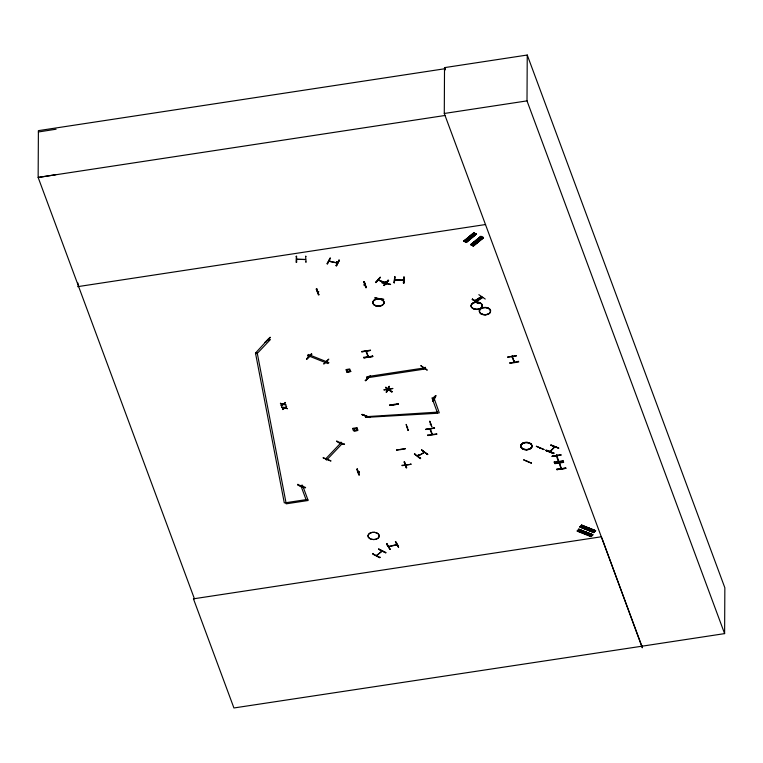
<?xml version="1.0" encoding="UTF-8"?>
<svg xmlns="http://www.w3.org/2000/svg" width="763" height="763" viewBox="0 0 763 763"><rect width="100%" height="100%" fill="white"/><g stroke="black" fill="none" stroke-linecap="round" stroke-linejoin="round"><path stroke-width="1.14" d="M257.217 352.878L286.02 502.712L284.284 502.846L255.481 353.011M268.891 338.991L270.388 339.583L257.217 353.45L255.719 352.849L268.891 338.419M265.371 342.53L270.14 337.208M282.739 404.037L280.612 403.97L280.441 403.131M285.934 404.752L283.283 404.562L281.318 405.868L281.156 405.058M284.103 407.719L281.976 407.652L281.805 406.813M287.308 408.443L284.647 408.253L282.682 409.559L282.52 408.739M280.441 403.513L283.14 403.713M285.934 405.134L283.683 403.865M281.805 407.194L284.504 407.394M287.308 408.825L285.047 407.547M283.683 404.247L285.228 403.236L285.076 402.425M285.047 407.928L286.602 406.927L286.44 406.107M296.492 256.406L296.111 262.329L296.607 262.329L296.559 256.12L296.054 256.502M297.923 484.238C296.874 485.421 305.677 488.988 305.591 487.338M305.629 261.947L306.125 262.329L305.601 256.11L306.068 256.454M306.545 358.963L311.714 354.156L306.964 359.144L306.545 358.581M311.304 353.651L311.733 354.185M318.877 294.556C317.513 293.736 313.946 281.852 318.448 294.976L318.934 294.899L316.826 288.872M316.883 288.834L316.397 289.282M323.188 457.686L330.846 460.785M324.094 363.808L328.796 359.135L323.703 363.98M327.384 263.779L330.265 257.97L326.974 263.779L327.451 263.502M336.493 265.82L339.297 260.259L336.493 265.829L336.016 265.352M336.521 261.995L336.454 262.911L336.731 261.976M336.712 262.005L336.712 262.672M336.569 262.949L337.256 263.092L337.322 262.1M337.389 262.186L337.38 262.853L328.891 261.232L337.284 263.044M344.514 443.999C344.514 445.745 335.882 441.891 336.826 440.928M346.927 372.201L350.78 371.447L349.692 368.958L345.954 369.588L346.927 372.201L350.78 371.447M353.956 430.933C363.407 428.444 351.905 433.928 352.878 428.377M356.731 427.757L352.992 428.32M356.912 427.824L357.809 430.246L356.731 427.69M359.249 474.634L357.198 468.949M357.256 468.911L356.769 469.359L358.82 475.053L359.306 474.596M370.541 350.169L361.767 351.466M369.979 417.533L362.11 414.338M366.354 287.641C362.024 276.807 365.744 283.626 365.878 287.746L363.827 281.681M363.827 357.16L363.941 357.866L372.716 356.521L363.941 357.847M365.258 380.623L370.436 375.816L365.687 380.794L365.258 380.241M366.145 351.819L366.011 351.238M366.545 351.819L366.526 351.094M367.861 355.682L368.062 356.922M368.281 355.682L368.233 356.35L368.167 355.634M369.769 417.447L362.139 414.614M372.611 355.863L372.726 356.559M373.012 553.433L372.697 554.072L379.716 557.753L380.031 557.114M375.081 297.513L375.005 298.047L383.646 299.706L375.014 297.99L383.722 299.21M380.251 277.122L375.51 282.463L375.949 282.234M385.954 282.701L378.257 280.002L378.181 279.306M378.391 279.315L378.295 279.992M378.667 549.293L386.002 552.727L378.677 548.912M390.57 284.256L381.939 282.558M383.875 285.047L384.314 285.581L388.615 280.46M384.018 389.74L392.792 388.424M385.305 281.833L385.162 282.701M385.429 281.805L385.067 282.644L385.744 282.959M385.878 387.146L385.515 387.747L391.677 392.02L392.048 391.419M389.178 386.316L386.078 392.182L386.564 391.896M386.879 543.561L390.093 549.37L386.507 543.952L390.093 549.37M388.176 279.935L383.875 285.429L388.615 280.469M386.936 543.514L386.479 543.971M387.919 388.72L388.586 389.769M388.129 388.701L388.357 389.798M388.253 388.815L388.262 389.511M388.558 388.768L388.749 389.798L387.976 389.683M388.729 388.825L388.319 389.769M388.93 388.796C388.081 390.341 390.98 388.653 389.073 389.74M386.507 392.172L389.12 386.345M388.958 389.483L389.388 388.52M389.655 404.934L389.712 405.477L398.486 404.142L389.664 405.287L398.429 403.617M394.833 276.607L393.899 282.796L394.404 282.434M394.767 276.635L394.337 282.711M398.601 547.243C392.182 537.038 397.599 542.989 398.544 547.357L395.387 541.501M396.483 449.922L405.248 448.873M402.12 465.125L402.177 465.659L410.942 464.286L410.895 463.809M403.913 283.121L404.295 277.255L403.913 283.13L403.408 282.73M403.408 283.111L403.856 276.912L403.493 283.054M404.199 462.14L404.676 462.035L406.736 467.757L406.25 467.824L404.199 461.758M396.474 450.189L405.258 448.606M408.291 430.094L408.052 430.513L406.221 424.409M414.795 453.556L414.404 454.147L420.241 458.611L420.623 458.019L420.241 458.601M418.191 455.73L418.172 455.044M418.372 455.196C417.008 456.388 418.897 456.493 418.296 455.044M418.572 455.835L418.572 455.358M420.899 365.754L427.07 370.026M420.947 365.754L427.108 370.036M427.557 454.557L421.672 449.808M425.239 367.804L366.784 376.703L367.194 377.809L425.64 368.911L425.239 367.232M425.773 429.559L434.548 427.871M427.824 434.862L427.938 435.559L436.722 434.242M431.782 434.033L431.791 433.451L432.068 434.614M431.763 426.899L429.722 421.119L431.772 426.517M435.911 395.749C434.252 394.833 430.265 408.806 435.473 395.711L435.95 395.806L433.336 401.376L432.859 400.899M433.661 397.676L431.963 397.933L437.571 413.079L439.278 412.821L433.67 397.103M436.608 433.565L436.722 434.261M365.773 416.226L365.916 417.39L437.142 413.288L436.98 411.591M444.285 113.477L444.524 67.63L527.243 55.031L724.85 587.768L724.612 633.614L641.893 646.213L444.285 113.477L527.004 100.878L724.612 633.614M478.506 303.474C476.494 303.645 472.03 297.761 472.106 299.382L478.496 303.521L478.849 302.911M475.263 300.612L481.577 296.778M475.301 300.612L481.672 296.502M476.017 301.07L482.435 297.322M485.258 299.058L478.83 294.661M507.643 356.998L516.417 355.663M518.745 361.996L509.98 363.331L509.865 362.635M511.992 356.025L514.09 362.368M512.135 356.54L512.526 357.275L512.431 356.083M512.526 357.189L512.297 355.978M512.526 357.275L512.574 356.474M513.985 362.32L513.88 361.128M514.186 361.08L513.814 361.872M514.252 361.805L514.3 361.128M518.63 361.3L509.884 363.045M523.723 459.908L531.286 463.17L531.42 462.655M527.004 100.878L527.243 55.031M536.379 446.307L544.162 449.617L536.36 446.288M550.209 450.571L550.6 451.391L550.39 450.494M550.609 450.656L550.676 451.353M550.657 451.276L550.39 450.685M550.867 445.277L558.812 448.072L550.896 444.886M560.939 454.767L552.154 456.074M553.814 452.993L545.888 450.513L553.576 453.584L553.843 452.926M554.215 461.768L554.329 462.464L563.113 461.148L562.999 460.461M554.749 463.341L563.619 461.987L554.844 463.294M556.408 455.168L556.408 455.835M558.802 461.453L556.713 455.12M557.019 469.684L556.904 468.987L557.019 469.665L565.793 468.339M556.847 455.225L556.761 455.797M561.349 468.167L561.005 468.635L559.117 462.445M559.117 463.112L559.537 462.445M560.939 467.5L561.31 468.177L561.244 467.452M565.688 467.681L565.803 468.377L557.009 469.607M641.893 646.213L233.926 707.969L193.44 598.831L601.435 536.77M642.274 645.469L642.265 647.806L601.845 537.886M379.249 298.714L379.669 298.734M407.642 427.452L407.709 427.471M430.694 423.961L430.275 424.228M393.708 404.438L394.128 404.323M400.699 449.712L401.071 449.626M394.404 282.815L394.824 276.988M403.617 280.307L394.605 280.002L395.53 279.773M402.711 280.269L403.493 280.317M384.008 390.007L392.735 388.605M267.67 340.174L268.69 340.317L267.918 340.002M327.155 362.11L326.383 361.805L327.031 362.129M550.133 451.82L554.844 446.86M302.367 485.726L301.89 486.222M340.546 442.778L341.071 442.225M365.591 416.875L366.04 416.331M361.757 351.743L370.541 350.427L361.776 351.857M425.754 429.445L434.548 428.129M552.145 456.35L560.939 455.025M516.503 355.882L507.719 357.208M388.462 546.537L396.817 544.544M397.008 544.744L396.111 544.648M545.888 450.494L553.585 453.537M546.117 449.922L553.843 453.308M297.665 484.877L305.543 487.7L297.856 484.639M336.807 441.262L344.504 444.381M527.424 461.348L527.719 461.539M539.822 448.406L540.09 448.52M406.174 424.733L408.291 430.475M472.411 299.134L478.849 303.293M478.811 303.226L472.373 299.163M376.397 555.598L377.265 555.216L376.636 555.722M514.434 362.301L512.345 356.655L512.192 357.265M368.376 356.788L366.45 351.295M430.609 429.445L429.96 428.978L431.963 434.567M432.411 434.548L430.322 428.892M592.317 535.349L578.421 529.799L578.85 529.169L577.152 531.124L591.067 536.666L592.87 534.758L578.545 529.484M578.468 529.77L578.85 529.169L592.727 534.815M579.994 527.042L593.881 532.593L579.956 527.08L580.481 526.537M581.272 525.717L581.664 525.116L581.234 525.755L595.159 531.267L595.674 530.714L581.664 525.116L580.195 526.832M591.583 536.103L577.581 530.495L577.257 530.924L591.583 536.103L577.677 530.581M593.843 532.622L595.531 530.771M580.3 526.728L594.272 532.069M317.875 291.962L318.648 291.781M364.876 285.038L364.008 284.866M358.248 472.039L359.22 471.887M404.352 465.258L405.191 464.886M386.564 392.277L389.178 386.698M434.204 398.4L433.155 398.4L434.004 398.629M386.326 284.122L386.107 283.76M357.179 469.245L359.306 474.977M327.451 263.884L330.207 258.247M336.016 265.734L339.268 260.25L338.886 259.859M474.977 300.736L481.319 296.626M296.53 262.272L296.435 256.454M549.894 451.639L554.577 446.756M365.973 416.445L365.21 416.741L436.98 412.163M265.324 342.406L270.064 337.494M375.882 282.529L380.184 277.417M577.477 530.8L591.249 536.456M578.535 529.598L592.441 535.111M578.85 529.245L592.861 534.777M581.759 525.211L595.636 530.762M592.536 535.13L578.774 529.446M595.35 531.077L581.54 525.43M418.01 456.217L424.4 452.335M372.926 553.833L380.031 557.505M317.961 291.943L318.724 291.809M358.333 472.02L359.125 471.906M381.49 551.525L382.301 551.201M296.578 259.315L305.601 259.515L296.769 259.286M375.949 282.615L380.251 277.503M581.501 527.338L583.075 525.678M578.697 531.382L580.261 529.732M587.548 529.751L589.112 528.101M584.735 533.795L586.308 532.145M588.96 530.314L590.524 528.664M586.146 534.358L587.72 532.708M590.209 530.81L591.783 529.16M587.405 534.863L588.969 533.203M591.621 531.372L593.194 529.722M588.817 535.426L590.381 533.766M592.555 531.754L594.129 530.094M589.751 535.798L591.325 534.148M264.952 342.358L270.131 337.589M311.695 354.137L306.612 358.934L311.409 354.022M366.784 377.933L367.718 378.066L367.079 377.742M362.072 414.729L369.998 417.542L362.339 414.452M326.364 460.06L326.841 459.564M414.69 453.947L420.623 458.401M389.693 389.407L389.14 389.693M366.011 351.314L368.004 356.846M556.914 456.36L556.799 455.902M558.735 461.415L558.182 461.024M559.088 463.055L559.317 463.685M463.761 241.137L473.813 232.868L476.35 233.993L466.47 242.539L463.751 241.127L473.995 232.782L474.643 233.297L464.572 241.556L474.605 233.297M464.572 241.556L464.066 241.299L473.823 232.877M464.114 241.318L474.462 233.02L464.276 241.404L463.942 241.041M465.964 242.281L476.35 233.993L466.145 242.376L465.659 242.119L475.893 233.764L476.522 234.279M480.824 236.377L470.723 244.618L480.957 236.253L483.494 237.741L473.422 246.01L472.612 245.591L482.845 237.236L483.313 237.465L472.917 245.753L483.332 237.57L473.127 245.848M481.587 236.768L471.048 244.789L471.544 245.028L481.415 236.492L470.771 244.637M481.434 236.587L471.181 244.847L470.714 244.599M472.612 245.591L482.845 237.236M483.456 237.751L473.403 246.01L470.895 244.513M381.967 551.077L381.862 551.649M376.455 555.55L382.053 551.077M376.741 555.674L381.901 551.144M340.899 442.292L340.994 442.807M283.14 404.094L285.076 402.807M284.504 407.776L286.44 406.488M281.156 405.439L282.73 404.419M282.52 409.121L284.103 408.1M476.37 301.681L482.731 297.56M433.25 398.21L434.099 398.353M423.36 368.787L424.018 368.386L423.56 368.748M421.662 450.189L427.871 454.414M417.676 456.055L424.486 452.345M430.284 423.99L430.322 424.218M550.905 445.172L558.592 448.243M465.649 242.1L466.298 242.252M323.188 457.962L330.846 461.062M388.577 546.728L389.311 546.337M396.855 544.782L388.777 546.747M478.706 298.8L479.469 299.172L478.334 299.21M308.843 356.588L308.366 356.083M364.714 285.066L363.932 284.942L364.819 284.809M359.115 472.144L358.524 472.268M378.725 549.188L385.725 552.851M478.773 298.838L479.374 299.172M308.338 356.102L309.005 356.416M366.946 377.761L367.585 377.981M38.388 131.98L56.1 129.205M55.861 174.67L38.15 177.455L38.398 130.645L445.191 68.689M193.468 598.907L194.422 598.755L38.15 177.455L444.943 115.49M77.645 286.659L485.611 224.522M307.747 499.384L285.829 502.722L286.239 503.828L308.157 500.49L302.482 485.192L300.784 485.449L306.049 499.641M387.299 389.254L389.502 388.911M363.827 282.062L364.313 281.995M425.659 429.245L434.557 428.262M404.304 465.02L405 464.886M555.445 455.587L557.658 455.263M556.904 469.369L565.717 468.101L556.933 469.398M421.758 450.084L427.595 454.557M394.814 279.773L403.627 280.097M255.471 353.584L257.217 353.45M388.558 389.435L387.862 389.635M406.307 464.839L406.66 464.553M403.837 277.293L404.333 277.303M329.568 261.413L329.769 260.536L329.673 261.404L328.834 261.27M363.951 281.995L365.944 287.641M404.285 462.063L406.326 467.757M558.325 461.415L556.427 455.892M390.589 284.551L381.948 282.854M308.653 356.54L308.128 356.331M385.868 282.93L378.105 280.183L378.973 280.259M595.245 530.991L581.358 525.44M580.08 526.766L594.081 532.374M523.733 459.87L531.42 463.036M326.631 361.662L327.327 361.939M472.965 233.631L475.33 234.832M479.917 237.102L482.292 238.304M472.287 234.184L474.653 235.395M479.24 237.655L481.606 238.867M478.22 238.495L480.585 239.706M471.267 235.023L473.632 236.234M470.361 235.767L472.726 236.978M477.314 239.239L479.679 240.45M469.34 236.606L471.706 237.818M476.293 240.078L478.659 241.289M471.916 243.674L474.281 244.885M464.963 240.202L467.328 241.413M559.527 463.112L561.425 468.635M444.524 67.63L445.344 69.862M560.948 455.158L552.164 456.455M563.638 462.378L554.854 463.675M410.952 464.333L402.13 465.468M563.018 460.833L554.243 462.178M77.912 283.025L78.608 286.516M436.617 433.889L427.843 435.187M385.83 387.461L392.048 391.8L385.83 387.461M347.022 369.921L347.356 371.381L348.949 371.495L349.902 370.665L349.263 369.712L347.022 369.921M354.051 428.663L354.394 430.113L355.987 430.237L356.941 429.407L356.292 428.453L354.051 428.663M308.424 354.461L307.508 355.434L328.014 363.617L328.929 362.654L308.424 354.461M340.908 442.845L325.563 459.002L327.06 459.603L342.406 443.446L340.908 442.845M372.621 356.187L363.846 357.532L372.63 356.235M375.501 305.677A5.599 3.624 0.3 0 0 384.027 302.711A5.637 3.643 0.3 0 0 375.739 299.392A5.637 3.643 0.3 0 0 375.482 305.696A5.637 3.643 0.3 0 0 384.056 302.711A5.599 3.624 0.3 0 0 375.749 299.411A5.599 3.624 0.3 0 0 375.501 305.677M375.482 305.534A5.637 3.643 0.3 0 0 384.056 302.549A5.637 3.643 0.3 0 0 375.739 299.22A5.637 3.643 0.3 0 0 375.482 305.534M369.654 538.487A5.627 3.634 0.3 0 0 379.068 536.875A5.627 3.634 0.3 0 0 372.163 532.402A5.627 3.634 0.3 0 0 369.654 538.487A5.637 3.643 0.3 0 0 379.077 536.885A5.637 3.643 0.3 0 0 372.163 532.412A5.637 3.643 0.3 0 0 369.654 538.506M522.388 448.806A5.627 3.634 0.3 0 0 531.792 447.185A5.627 3.634 0.3 0 0 524.887 442.721A5.627 3.634 0.3 0 0 522.388 448.806M522.407 448.491A5.599 3.624 0.3 0 0 531.773 446.889A5.599 3.624 0.3 0 0 524.896 442.435A5.599 3.624 0.3 0 0 522.407 448.491M522.378 448.634A5.637 3.643 0.3 0 0 531.801 447.013A5.637 3.643 0.3 0 0 524.887 442.54A5.637 3.643 0.3 0 0 522.378 448.634A5.637 3.643 0.3 0 0 531.801 447.023A5.637 3.643 0.3 0 0 524.887 442.55A5.637 3.643 0.3 0 0 522.378 448.634M472.745 308.414A5.627 3.634 0.3 0 0 482.149 306.802A5.637 3.643 0.3 0 0 475.254 302.32A5.637 3.643 0.3 0 0 472.736 308.405A5.637 3.643 0.3 0 0 482.159 306.793A5.627 3.634 0.3 0 0 475.254 302.329A5.627 3.634 0.3 0 0 472.745 308.414M472.745 308.242A5.637 3.643 0.3 0 0 482.168 306.621A5.637 3.643 0.3 0 0 475.254 302.148A5.637 3.643 0.3 0 0 472.745 308.242M480.995 313.755A5.627 3.634 0.3 0 0 490.409 312.143A5.627 3.634 0.3 0 0 483.504 307.67A5.637 3.643 0.3 0 0 480.995 313.755A5.637 3.643 0.3 0 0 490.418 312.134A5.637 3.643 0.3 0 0 483.504 307.661A5.627 3.634 0.3 0 0 480.995 313.755M480.995 313.574A5.637 3.643 0.3 0 0 490.418 311.962A5.637 3.643 0.3 0 0 483.504 307.479A5.637 3.643 0.3 0 0 480.995 313.574"/></g></svg>
